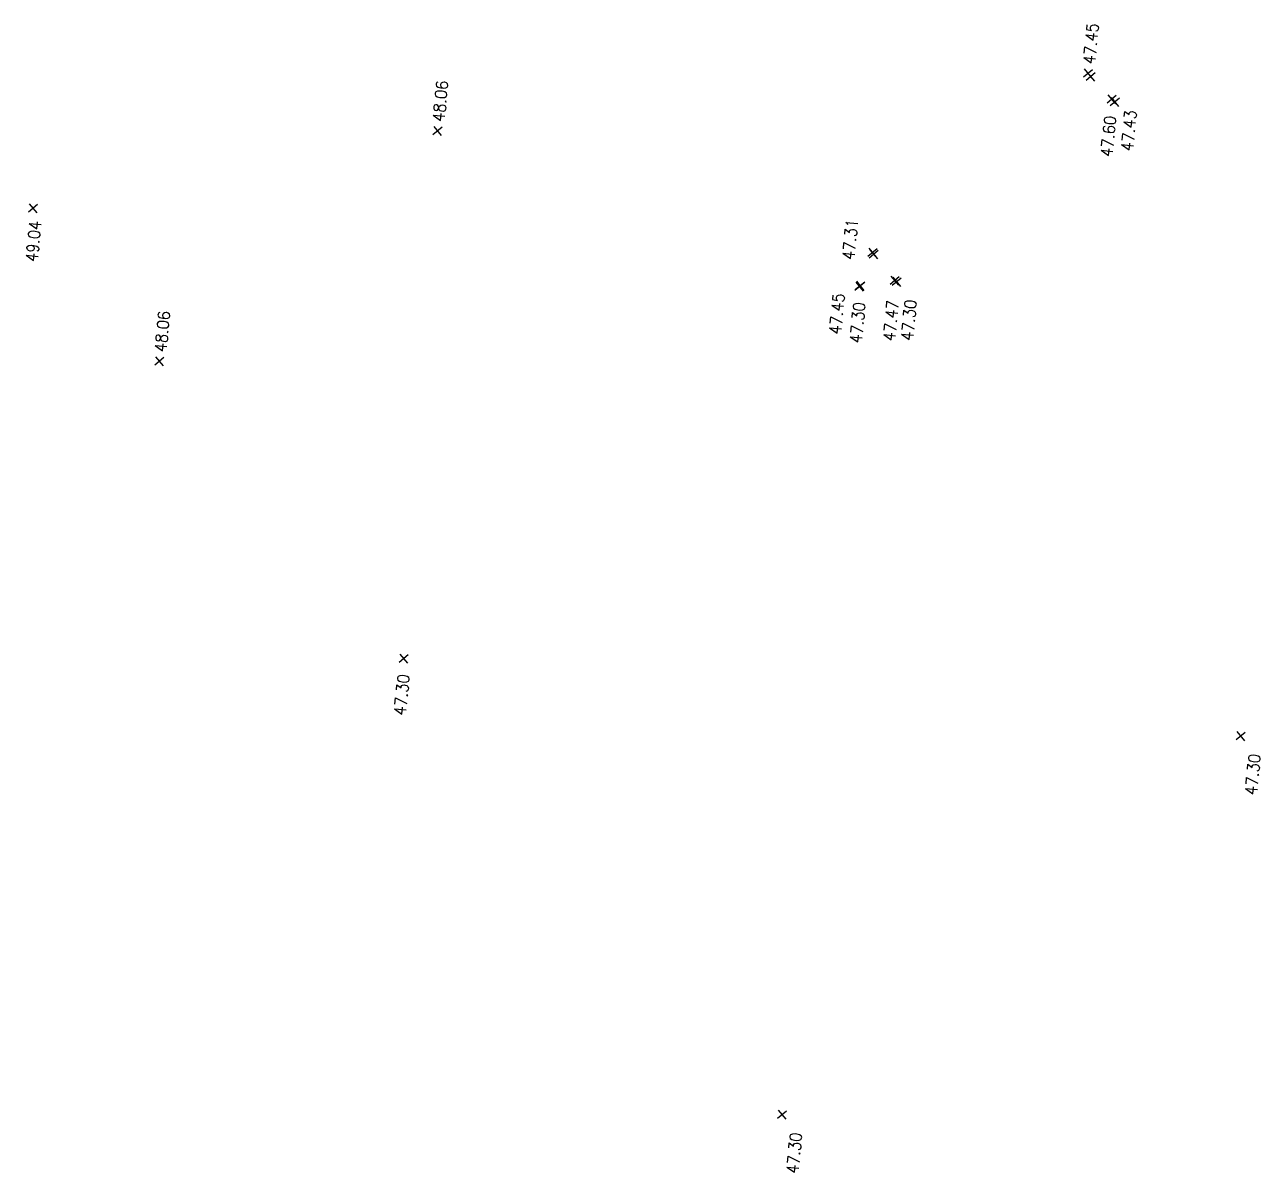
# Model space of a CAD drawing. Header units: metres. Extents: x 815 to 1022, y 915 to 1121.
# Drawn here: x 872.8 to 914.59, y 914.92 to 953.74 of the extents above; entities that cross this region are included whole.
import ezdxf
from ezdxf.enums import TextEntityAlignment as Align

# ---------------------------------------------------------------- set-up
doc = ezdxf.new("R2010")
doc.units = ezdxf.units.M
doc.header["$LTSCALE"] = 2
doc.header["$PDMODE"] = 35
doc.header["$PDSIZE"] = 0.002
for name, color, linetype in [('__TOPO', 7, 'Continuous'), ('ASPHALT', 5, 'Continuous'), ('CURB', 5, 'Continuous'), ('ELEV', 1, 'Continuous'), ('GUTTER', 7, 'Continuous'), ('NAME', 7, 'Continuous'), ('NOTE', 2, 'Continuous')]:
    doc.layers.add(name, color=color, linetype=linetype)
doc.styles.add('ROMANS', font='ROMANS.SHX')

# ---------------------------------------------------------------- blocks, each defined once
blk = doc.blocks.new('CROSS-UNDERHILL')
at = {"color": 1}
for p, q in [((0.001, 0), (-0.001, 0)), ((0, 0.001), (0, -0.001))]:
    blk.add_line(p, q, dxfattribs=at)
blk = doc.blocks.new('Point-Underhill')
at = {"lineweight": 0}
blk.add_point((0, 0), dxfattribs=at)
at = {"layer": '__TOPO'}
blk.add_point((0, 0), dxfattribs=at)
at = {"lineweight": 0}
blk.add_blockref('CROSS-UNDERHILL', (0, 0), dxfattribs=at)
at = {"layer": 'ELEV', "lineweight": 0, "style": 'ROMANS', "width": 0.9}
for tag, p in [('ELEV2', (-0.00106, 0.00325)), ('ELEV', (0.00114, 0.00112))]:
    blk.add_attdef(tag, text='', height=0.002, rotation=45, dxfattribs=at).set_placement(p, align=Align.MIDDLE_LEFT)
at = {"layer": 'NAME', "lineweight": 0, "style": 'ROMANS', "width": 0.9}
blk.add_attdef('NAME', text='', height=0.002, dxfattribs=at).set_placement((-0.00267, 0.00004), align=Align.MIDDLE_RIGHT)
at = {"layer": 'NOTE', "lineweight": 0, "style": 'ROMANS', "width": 0.9}
for tag, p in [('NOTE', (-0.00047, -0.00269)), ('NOTE2', (-0.00047, -0.00595))]:
    blk.add_attdef(tag, text='', height=0.002, dxfattribs=at).set_placement(p, align=Align.TOP_CENTER)

msp = doc.modelspace()

# ---------------------------------------------------------------- block references
at = {"layer": 'ASPHALT'}
ref = msp.add_blockref('Point-Underhill', (886.763, 950.148, 48.06), dxfattribs=dict(at, xscale=200.0000000000001, yscale=200.0000000000001, zscale=0.8000000000000007, rotation=39.54500000000002))
ref.add_attrib('ELEV', '48.06', dxfattribs={"layer": 'ELEV', "lineweight": 0, "height": 0.4, "rotation": 84.545, "style": 'ROMANS', "width": 0.9}).set_placement((886.795, 950.466), align=Align.MIDDLE_LEFT)
ref = msp.add_blockref('Point-Underhill', (877.357, 942.355, 48.183), dxfattribs=dict(at, xscale=200.0000000000001, yscale=200.0000000000001, zscale=0.8000000000000007, rotation=39.54500000000002))
ref.add_attrib('ELEV', '48.06', dxfattribs={"layer": 'ELEV', "lineweight": 0, "height": 0.4, "rotation": 84.545, "style": 'ROMANS', "width": 0.9}).set_placement((877.389, 942.673, 0.123), align=Align.MIDDLE_LEFT)
at = {"layer": 'CURB', "xscale": 200.0000000000001, "yscale": 200.0000000000001, "zscale": 0.8000000000000007, "rotation": 39.54500000000002}
for p in [(908.858, 951.986, 47.63), (901.52, 945.975, 47.5)]:
    msp.add_blockref('Point-Underhill', p, dxfattribs=at)
at = {"layer": 'CURB'}
ref = msp.add_blockref('Point-Underhill', (909.57, 951.217, 47.6), dxfattribs=dict(at, xscale=200.0000000000001, yscale=200.0000000000001, zscale=0.8000000000000007, rotation=39.54500000000002))
ref.add_attrib('ELEV', '47.60', dxfattribs={"layer": 'ELEV', "lineweight": 0, "height": 0.4, "rotation": 84.545, "style": 'ROMANS', "width": 0.9}).set_placement((909.393, 949.276), align=Align.MIDDLE_LEFT)
ref = msp.add_blockref('Point-Underhill', (901.062, 944.91, 47.45), dxfattribs=dict(at, xscale=200.0000000000001, yscale=200.0000000000001, zscale=0.8000000000000007, rotation=39.54500000000002))
ref.add_attrib('ELEV', '47.45', dxfattribs={"layer": 'ELEV', "lineweight": 0, "height": 0.4, "rotation": 84.545, "style": 'ROMANS', "width": 0.9}).set_placement((900.208, 943.273), align=Align.MIDDLE_LEFT)
ref = msp.add_blockref('Point-Underhill', (902.226, 945.085, 47.47), dxfattribs=dict(at, xscale=200.0000000000001, yscale=200.0000000000001, zscale=0.8000000000000007, rotation=39.54500000000002))
ref.add_attrib('ELEV', '47.47', dxfattribs={"layer": 'ELEV', "lineweight": 0, "height": 0.4, "rotation": 84.545, "style": 'ROMANS', "width": 0.9}).set_placement((902.038, 943.04), align=Align.MIDDLE_LEFT)
at = {"layer": 'GUTTER'}
ref = msp.add_blockref('Point-Underhill', (908.77, 952.092, 47.45), dxfattribs=dict(at, xscale=200.0000000000001, yscale=200.0000000000001, zscale=0.8000000000000007, rotation=39.54500000000002))
ref.add_attrib('ELEV', '47.45', dxfattribs={"layer": 'ELEV', "lineweight": 0, "height": 0.4, "rotation": 84.545, "style": 'ROMANS', "width": 0.9}).set_placement((908.802, 952.41), align=Align.MIDDLE_LEFT)
ref = msp.add_blockref('Point-Underhill', (909.675, 951.13, 47.43), dxfattribs=dict(at, xscale=200.0000000000001, yscale=200.0000000000001, zscale=0.8000000000000007, rotation=39.54500000000002))
ref.add_attrib('ELEV', '47.43', dxfattribs={"layer": 'ELEV', "lineweight": 0, "height": 0.4, "rotation": 84.545, "style": 'ROMANS', "width": 0.9}).set_placement((910.085, 949.469), align=Align.MIDDLE_LEFT)
ref = msp.add_blockref('Point-Underhill', (873.082, 947.528, 49.04), dxfattribs=dict(at, xscale=200.0000000000001, yscale=200.0000000000001, zscale=0.8000000000000007, rotation=39.54500000000002))
ref.add_attrib('ELEV', '49.04', dxfattribs={"layer": 'ELEV', "lineweight": 0, "height": 0.4, "rotation": 84.545, "style": 'ROMANS', "width": 0.9}).set_placement((873.032, 945.724), align=Align.MIDDLE_LEFT)
ref = msp.add_blockref('Point-Underhill', (901.476, 946.031, 47.31), dxfattribs=dict(at, xscale=200.0000000000001, yscale=200.0000000000001, zscale=0.8000000000000007, rotation=39.54500000000002))
ref.add_attrib('ELEV', '47.31', dxfattribs={"layer": 'ELEV', "lineweight": 0, "height": 0.4, "rotation": 84.545, "style": 'ROMANS', "width": 0.9}).set_placement((900.658, 945.792), align=Align.MIDDLE_LEFT)
ref = msp.add_blockref('Point-Underhill', (901.037, 944.88, 47.3), dxfattribs=dict(at, xscale=200.0000000000001, yscale=200.0000000000001, zscale=0.8000000000000007, rotation=39.54500000000002))
ref.add_attrib('ELEV', '47.30', dxfattribs={"layer": 'ELEV', "lineweight": 0, "height": 0.4, "rotation": 84.545, "style": 'ROMANS', "width": 0.9}).set_placement((900.907, 942.969), align=Align.MIDDLE_LEFT)
ref = msp.add_blockref('Point-Underhill', (902.298, 945.042, 47.3), dxfattribs=dict(at, xscale=200.0000000000001, yscale=200.0000000000001, zscale=0.8000000000000007, rotation=39.54500000000002))
ref.add_attrib('ELEV', '47.30', dxfattribs={"layer": 'ELEV', "lineweight": 0, "height": 0.4, "rotation": 84.545, "style": 'ROMANS', "width": 0.9}).set_placement((902.643, 943.056), align=Align.MIDDLE_LEFT)
ref = msp.add_blockref('Point-Underhill', (885.62, 932.294, 46.371), dxfattribs=dict(at, xscale=200.0000000000001, yscale=200.0000000000001, zscale=0.8000000000000007, rotation=39.54500000000002))
ref.add_attrib('ELEV', '47.30', dxfattribs={"layer": 'ELEV', "lineweight": 0, "height": 0.4, "rotation": 84.545, "style": 'ROMANS', "width": 0.9}).set_placement((885.49, 930.383, -0.929), align=Align.MIDDLE_LEFT)
ref = msp.add_blockref('Point-Underhill', (913.931, 929.675, 47.3), dxfattribs=dict(at, xscale=200.0000000000001, yscale=200.0000000000001, zscale=0.8000000000000007, rotation=39.54500000000002))
ref.add_attrib('ELEV', '47.30', dxfattribs={"layer": 'ELEV', "lineweight": 0, "height": 0.4, "rotation": 84.545, "style": 'ROMANS', "width": 0.9}).set_placement((914.277, 927.689), align=Align.MIDDLE_LEFT)
ref = msp.add_blockref('Point-Underhill', (898.419, 916.866, 47.3), dxfattribs=dict(at, xscale=200.0000000000001, yscale=200.0000000000001, zscale=0.8000000000000007, rotation=39.54500000000002))
ref.add_attrib('ELEV', '47.30', dxfattribs={"layer": 'ELEV', "lineweight": 0, "height": 0.4, "rotation": 84.545, "style": 'ROMANS', "width": 0.9}).set_placement((898.764, 914.88), align=Align.MIDDLE_LEFT)

doc.saveas('drawing.dxf')
